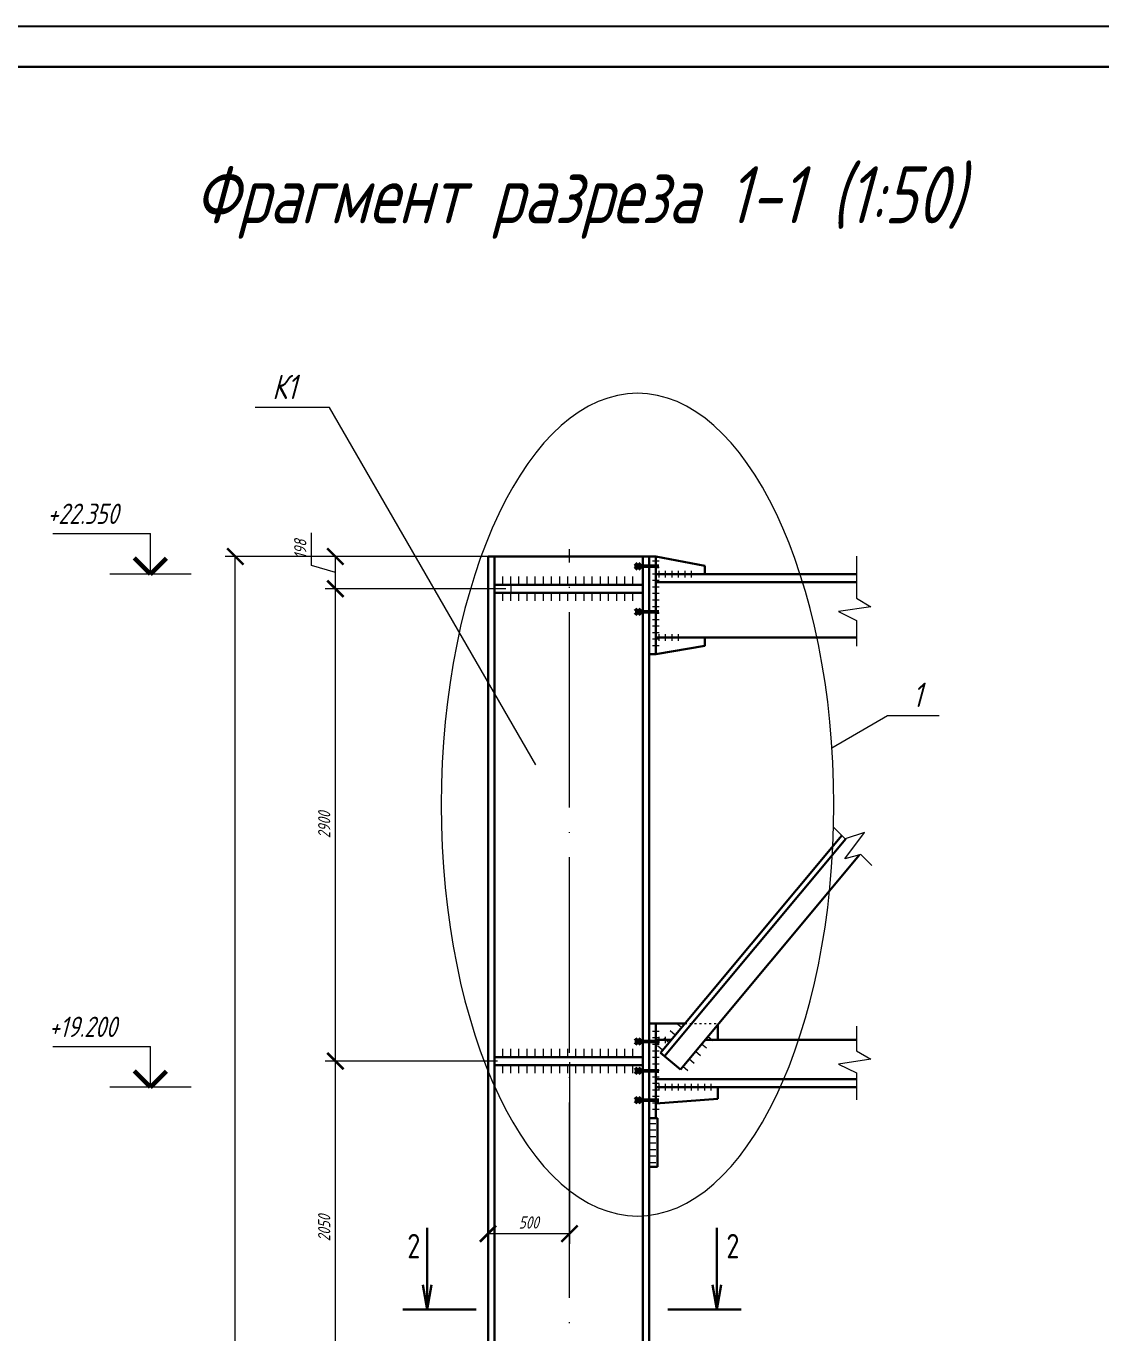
# Model space of a CAD drawing. Header units: millimetres. Extents: x 1665 to 4316, y 443 to 1647.
# Drawn here: x 2126.7 to 2258.6, y 1486.5 to 1647 of the extents above; entities that cross this region are included whole.
import ezdxf

# ---------------------------------------------------------------- set-up
doc = ezdxf.new("R2010")
doc.units = ezdxf.units.MM
doc.linetypes.add('ACAD_ISO03W100', pattern=[30, 12, -18])
doc.linetypes.add('ACAD_ISO04W100', pattern=[30, 24, -3, 0, -3])
doc.layers.get('0').update_dxf_attribs({"lineweight": 18})
doc.styles.get("Standard").update_dxf_attribs({"font": 'romans.shx', "width": 0.75, "oblique": 15, "height": 1.5})
doc.dimstyles.new('ISO-25', dxfattribs={"dimtxt": 1.5, "dimasz": 2, "dimexe": 1.25, "dimexo": 0.625, "dimtad": 1, "dimtxsty": 'Standard', "dimblk": 'ARCHTICK', "dimcen": 2.5, "dimadec": 0, "dimazin": 0, "dimtfac": 1, "dimtmove": 0, "dimatfit": 3, "dimldrblk": 'NONE', "dimfxl": 1, "dimlwd": 18, "dimlwe": 18, "dimarcsym": 0})

# ---------------------------------------------------------------- blocks, each defined once
blk = doc.blocks.new('_ArchTick')
at = {"color": 0, "linetype": 'ByBlock', "const_width": 0.15}
blk.add_lwpolyline([(-0.5, -0.5), (0.5, 0.5)], dxfattribs=at)
blk = doc.blocks.new('*D214')
at = {"color": 0, "lineweight": 18, "transparency": 16777216}
for p, q in [((2183.41, 1520.31), (2183.41, 1497.42)), ((2193.41, 1519.74), (2193.41, 1497.42)), ((2193.41, 1498.67), (2183.41, 1498.67))]:
    blk.add_line(p, q, dxfattribs=at)
at = {"layer": 'Defpoints', "color": 0, "transparency": 16777216}
for p in [(2183.41, 1520.94), (2193.41, 1520.37), (2183.41, 1498.67)]:
    blk.add_point(p, dxfattribs=at)
at = {"color": 0, "lineweight": 18, "transparency": 16777216, "xscale": 2, "yscale": 2, "zscale": 2, "rotation": 180}
blk.add_blockref('_ArchTick', (2183.41, 1498.67), dxfattribs=at)
at = {"color": 0, "lineweight": 18, "transparency": 16777216, "xscale": 2, "yscale": 2, "zscale": 2}
blk.add_blockref('_ArchTick', (2193.41, 1498.67), dxfattribs=at)
at = {"color": 0, "transparency": 16777216, "insert": (2188.41, 1500.05), "char_height": 1.5, "attachment_point": 5}
blk.add_mtext('500', dxfattribs=at)
blk = doc.blocks.new('_None')
blk = doc.blocks.new('*D261')
at = {"color": 0, "lineweight": 18, "transparency": 16777216}
for p, q in [((2184.59, 1519.87), (2163.42, 1519.87)), ((2164.67, 1478.86), (2164.67, 1519.87)), ((2185.49, 1478.86), (2163.42, 1478.86))]:
    blk.add_line(p, q, dxfattribs=at)
at = {"layer": 'Defpoints', "color": 0, "transparency": 16777216}
for p in [(2164.67, 1519.87), (2185.21, 1519.87), (2186.11, 1478.86)]:
    blk.add_point(p, dxfattribs=at)
at = {"color": 0, "lineweight": 18, "transparency": 16777216, "xscale": 2, "yscale": 2, "zscale": 2}
for p, rotation in [((2164.67, 1519.87), 90), ((2164.67, 1478.86), 270)]:
    blk.add_blockref('_ArchTick', p, dxfattribs=dict(at, rotation=rotation))
at = {"color": 0, "transparency": 16777216, "insert": (2163.3, 1499.36), "char_height": 1.5, "attachment_point": 5, "rotation": 90}
blk.add_mtext('2050', dxfattribs=at)
blk = doc.blocks.new('*D262')
at = {"color": 0, "lineweight": 18, "transparency": 16777216}
for p, q in [((2185.59, 1577.87), (2163.42, 1577.87)), ((2164.67, 1519.87), (2164.67, 1577.87)), ((2184.59, 1519.87), (2163.42, 1519.87))]:
    blk.add_line(p, q, dxfattribs=at)
at = {"layer": 'Defpoints', "color": 0, "transparency": 16777216}
for p in [(2164.67, 1577.87), (2186.21, 1577.87), (2185.21, 1519.87)]:
    blk.add_point(p, dxfattribs=at)
at = {"color": 0, "lineweight": 18, "transparency": 16777216, "xscale": 2, "yscale": 2, "zscale": 2}
for p, rotation in [((2164.67, 1577.87), 90), ((2164.67, 1519.87), 270)]:
    blk.add_blockref('_ArchTick', p, dxfattribs=dict(at, rotation=rotation))
at = {"color": 0, "transparency": 16777216, "insert": (2163.3, 1548.87), "char_height": 1.5, "attachment_point": 5, "rotation": 90}
blk.add_mtext('2900', dxfattribs=at)
blk = doc.blocks.new('*D263')
at = {"color": 0, "lineweight": 18, "transparency": 16777216}
for p, q in [((2161.73, 1580.73), (2161.73, 1584.74)), ((2164.67, 1579.85), (2161.73, 1580.73)), ((2189.59, 1581.83), (2163.42, 1581.83)), ((2164.67, 1577.87), (2164.67, 1581.83)), ((2185.59, 1577.87), (2163.42, 1577.87))]:
    blk.add_line(p, q, dxfattribs=at)
at = {"layer": 'Defpoints', "color": 0, "transparency": 16777216}
for p in [(2164.67, 1581.83), (2190.21, 1581.83), (2186.21, 1577.87)]:
    blk.add_point(p, dxfattribs=at)
at = {"color": 0, "lineweight": 18, "transparency": 16777216, "xscale": 2, "yscale": 2, "zscale": 2}
for p, rotation in [((2164.67, 1581.83), 90), ((2164.67, 1577.87), 270)]:
    blk.add_blockref('_ArchTick', p, dxfattribs=dict(at, rotation=rotation))
at = {"color": 0, "transparency": 16777216, "insert": (2160.36, 1582.73), "char_height": 1.5, "attachment_point": 5, "rotation": 90}
blk.add_mtext('198', dxfattribs=at)
blk = doc.blocks.new('*D264')
at = {"color": 0, "lineweight": 18, "transparency": 16777216}
for p, q in [((2182.79, 1581.83), (2151.14, 1581.83)), ((2152.39, 1132.66), (2152.39, 1581.83)), ((2182.79, 1132.66), (2151.14, 1132.66))]:
    blk.add_line(p, q, dxfattribs=at)
at = {"layer": 'Defpoints', "color": 0, "transparency": 16777216}
for p in [(2152.39, 1581.83), (2183.41, 1581.83), (2183.41, 1132.66)]:
    blk.add_point(p, dxfattribs=at)
at = {"color": 0, "lineweight": 18, "transparency": 16777216, "xscale": 2, "yscale": 2, "zscale": 2}
for p, rotation in [((2152.39, 1581.83), 90), ((2152.39, 1132.66), 270)]:
    blk.add_blockref('_ArchTick', p, dxfattribs=dict(at, rotation=rotation))
at = {"color": 0, "transparency": 16777216, "insert": (2151.01, 1357.25), "char_height": 1.5, "attachment_point": 5, "rotation": 90}
blk.add_mtext('22458', dxfattribs=at)

msp = doc.modelspace()

# ---------------------------------------------------------------- linework, layer by layer
at = {"lineweight": -2}
msp.add_line((1665.02, 1646.955), (2506.02, 1646.955), dxfattribs=at)
at = {"lineweight": 30}
for p, q in [((1685.02, 1641.955), (2501.02, 1641.955)), ((2183.411, 1389.465), (2183.411, 1581.831)), ((2183.411, 1581.831), (2203.211, 1581.831)), ((2184.211, 1389.465), (2184.211, 1581.831)), ((2202.411, 1581.831), (2202.411, 1438.865)), ((2203.211, 1581.831), (2203.211, 1438.865)), ((2203.211, 1581.831), (2204.011, 1581.831)), ((2203.211, 1581.831), (2203.211, 1569.831)), ((2204.011, 1581.831), (2204.011, 1569.831)), ((2204.011, 1581.831), (2210.011, 1580.665)), ((2210.011, 1579.665), (2210.011, 1580.665)), ((2204.011, 1579.665), (2228.635, 1579.665)), ((2202.411, 1578.369), (2184.211, 1578.369)), ((2202.411, 1577.369), (2184.211, 1577.369)), ((2204.011, 1578.665), (2228.635, 1578.665)), ((2204.011, 1571.873), (2228.635, 1571.873)), ((2210.011, 1571.873), (2210.011, 1570.873)), ((2204.011, 1569.831), (2203.211, 1569.831)), ((2204.011, 1569.831), (2210.011, 1570.873)), ((2204.587, 1520.891), (2226.839, 1547.576)), ((2205.078, 1520.481), (2227.327, 1547.162)), ((2207.042, 1518.839), (2229.009, 1545.181)), ((2204.011, 1524.471), (2203.211, 1524.471)), ((2203.211, 1524.471), (2203.211, 1512.871)), ((2204.011, 1512.871), (2204.011, 1524.471)), ((2204.011, 1524.471), (2207.572, 1524.471)), ((2211.611, 1524.318), (2211.611, 1522.459)), ((2204.011, 1522.459), (2205.894, 1522.459)), ((2210.061, 1522.459), (2228.635, 1522.459)), ((2202.411, 1520.365), (2184.211, 1520.365)), ((2207.042, 1518.839), (2204.587, 1520.891)), ((2202.411, 1519.365), (2184.211, 1519.365)), ((2204.011, 1517.665), (2228.635, 1517.665)), ((2204.011, 1516.665), (2228.635, 1516.665)), ((2211.611, 1516.665), (2211.611, 1515.219)), ((2211.611, 1515.219), (2204.011, 1514.665)), ((2203.211, 1512.871), (2204.011, 1512.871)), ((2203.211, 1512.871), (2204.211, 1512.871)), ((2204.211, 1512.871), (2204.211, 1506.871)), ((2204.211, 1506.871), (2203.211, 1506.871)), ((2175.957, 1489.373), (2175.957, 1499.373)), ((2211.487, 1489.373), (2211.487, 1499.373)), ((2175.957, 1489.373), (2175.427, 1492.377)), ((2175.957, 1489.373), (2176.486, 1492.377)), ((2211.487, 1489.373), (2210.958, 1492.377)), ((2211.487, 1489.373), (2212.017, 1492.377)), ((2172.957, 1489.373), (2181.957, 1489.373)), ((2205.487, 1489.373), (2214.487, 1489.373))]:
    msp.add_line(p, q, dxfattribs=at)
for p, q in [((2163.941, 1600.135), (2154.816, 1600.135)), ((2189.265, 1556.236), (2163.941, 1600.135)), ((2129.982, 1584.665), (2141.982, 1584.665)), ((2141.982, 1579.665), (2141.982, 1584.665)), ((2204.411, 1581.265), (2203.611, 1581.265)), ((2228.635, 1581.87), (2228.635, 1576.694)), ((2146.982, 1579.665), (2136.982, 1579.665)), ((2185.211, 1578.369), (2185.211, 1579.369)), ((2186.211, 1578.369), (2186.211, 1579.369)), ((2187.211, 1578.369), (2187.211, 1579.369)), ((2188.211, 1578.369), (2188.211, 1579.369)), ((2189.211, 1578.369), (2189.211, 1579.369)), ((2190.211, 1578.369), (2190.211, 1579.369)), ((2191.211, 1578.369), (2191.211, 1579.369)), ((2192.211, 1578.369), (2192.211, 1579.369)), ((2193.211, 1578.369), (2193.211, 1579.369)), ((2194.211, 1578.369), (2194.211, 1579.369)), ((2195.211, 1578.369), (2195.211, 1579.369)), ((2196.211, 1578.369), (2196.211, 1579.369)), ((2197.211, 1578.369), (2197.211, 1579.369)), ((2198.211, 1578.369), (2198.211, 1579.369)), ((2199.211, 1578.369), (2199.211, 1579.369)), ((2200.211, 1578.369), (2200.211, 1579.369)), ((2201.211, 1578.369), (2201.211, 1579.369)), ((2204.411, 1580.465), (2203.611, 1580.465)), ((2204.411, 1579.665), (2203.611, 1579.665)), ((2204.411, 1579.265), (2204.411, 1580.065)), ((2205.211, 1579.265), (2205.211, 1580.065)), ((2206.011, 1579.265), (2206.011, 1580.065)), ((2206.811, 1579.265), (2206.811, 1580.065)), ((2207.611, 1579.265), (2207.611, 1580.065)), ((2208.411, 1579.265), (2208.411, 1580.065)), ((2185.211, 1576.369), (2185.211, 1577.369)), ((2186.211, 1578.369), (2186.211, 1577.369)), ((2186.211, 1576.369), (2186.211, 1577.369)), ((2187.211, 1576.369), (2187.211, 1577.369)), ((2188.211, 1576.369), (2188.211, 1577.369)), ((2189.211, 1576.369), (2189.211, 1577.369)), ((2190.211, 1576.369), (2190.211, 1577.369)), ((2191.211, 1576.369), (2191.211, 1577.369)), ((2192.211, 1576.369), (2192.211, 1577.369)), ((2193.211, 1576.369), (2193.211, 1577.369)), ((2194.211, 1576.369), (2194.211, 1577.369)), ((2195.211, 1576.369), (2195.211, 1577.369)), ((2196.211, 1576.369), (2196.211, 1577.369)), ((2197.211, 1576.369), (2197.211, 1577.369)), ((2198.211, 1576.369), (2198.211, 1577.369)), ((2199.211, 1576.369), (2199.211, 1577.369)), ((2200.211, 1576.369), (2200.211, 1577.369)), ((2201.211, 1576.369), (2201.211, 1577.369)), ((2204.411, 1578.865), (2203.611, 1578.865)), ((2204.411, 1578.065), (2203.611, 1578.065)), ((2204.411, 1577.265), (2203.611, 1577.265)), ((2204.411, 1576.465), (2203.611, 1576.465)), ((2228.635, 1576.694), (2230.397, 1575.659)), ((2204.411, 1575.665), (2203.611, 1575.665)), ((2204.411, 1574.865), (2203.611, 1574.865)), ((2230.397, 1575.659), (2226.425, 1575.083)), ((2226.425, 1575.083), (2228.635, 1573.985)), ((2204.411, 1574.065), (2203.611, 1574.065)), ((2204.411, 1573.265), (2203.611, 1573.265)), ((2228.635, 1573.985), (2228.635, 1570.821)), ((2204.411, 1572.465), (2203.611, 1572.465)), ((2204.411, 1571.665), (2203.611, 1571.665)), ((2204.411, 1571.473), (2204.411, 1572.273)), ((2205.211, 1571.473), (2205.211, 1572.273)), ((2206.011, 1571.473), (2206.011, 1572.273)), ((2206.811, 1571.473), (2206.811, 1572.273)), ((2204.411, 1570.865), (2203.611, 1570.865)), ((2225.635, 1558.349), (2232.462, 1562.322)), ((2232.462, 1562.322), (2238.797, 1562.322)), ((2227.272, 1547.143), (2225.806, 1548.609)), ((2227.21, 1544.714), (2229.612, 1547.929)), ((2229.612, 1547.929), (2227.272, 1547.143)), ((2229.188, 1545.228), (2227.21, 1544.714)), ((2230.538, 1543.877), (2229.188, 1545.228)), ((2207.156, 1523.972), (2206.543, 1524.486)), ((2204.411, 1523.505), (2203.611, 1523.505)), ((2204.411, 1522.059), (2204.411, 1522.859)), ((2205.211, 1522.059), (2205.211, 1522.859)), ((2206.388, 1523.051), (2205.775, 1523.565)), ((2211.016, 1522.355), (2210.403, 1522.869)), ((2228.635, 1524.175), (2228.635, 1521.117)), ((2129.982, 1521.665), (2141.982, 1521.665)), ((2141.982, 1516.665), (2141.982, 1521.665)), ((2185.211, 1520.365), (2185.211, 1521.365)), ((2186.211, 1520.365), (2186.211, 1521.365)), ((2187.211, 1520.365), (2187.211, 1521.365)), ((2188.211, 1520.365), (2188.211, 1521.365)), ((2189.211, 1520.365), (2189.211, 1521.365)), ((2190.211, 1520.365), (2190.211, 1521.365)), ((2191.211, 1520.365), (2191.211, 1521.365)), ((2192.211, 1520.365), (2192.211, 1521.365)), ((2193.211, 1520.365), (2193.211, 1521.365)), ((2194.211, 1520.365), (2194.211, 1521.365)), ((2195.211, 1520.365), (2195.211, 1521.365)), ((2196.211, 1520.365), (2196.211, 1521.365)), ((2197.211, 1520.365), (2197.211, 1521.365)), ((2198.211, 1520.365), (2198.211, 1521.365)), ((2199.211, 1520.365), (2199.211, 1521.365)), ((2200.211, 1520.365), (2200.211, 1521.365)), ((2201.211, 1520.365), (2201.211, 1521.365)), ((2204.411, 1522.705), (2203.611, 1522.705)), ((2204.411, 1521.905), (2203.611, 1521.905)), ((2204.851, 1521.207), (2204.238, 1521.722)), ((2205.619, 1522.129), (2205.006, 1522.643)), ((2210.247, 1521.433), (2209.635, 1521.948)), ((2204.411, 1521.105), (2203.611, 1521.105)), ((2204.411, 1520.305), (2203.611, 1520.305)), ((2208.71, 1519.59), (2208.097, 1520.104)), ((2209.479, 1520.512), (2208.866, 1521.026)), ((2230.397, 1520.082), (2226.425, 1519.506)), ((2228.635, 1521.117), (2230.397, 1520.082)), ((2185.211, 1518.365), (2185.211, 1519.365)), ((2186.211, 1518.365), (2186.211, 1519.365)), ((2187.211, 1518.365), (2187.211, 1519.365)), ((2188.211, 1518.365), (2188.211, 1519.365)), ((2189.211, 1518.365), (2189.211, 1519.365)), ((2190.211, 1518.365), (2190.211, 1519.365)), ((2191.211, 1518.365), (2191.211, 1519.365)), ((2192.211, 1518.365), (2192.211, 1519.365)), ((2193.211, 1518.365), (2193.211, 1519.365)), ((2194.211, 1518.365), (2194.211, 1519.365)), ((2195.211, 1518.365), (2195.211, 1519.365)), ((2196.211, 1518.365), (2196.211, 1519.365)), ((2197.211, 1518.365), (2197.211, 1519.365)), ((2198.211, 1518.365), (2198.211, 1519.365)), ((2199.211, 1518.365), (2199.211, 1519.365)), ((2200.211, 1518.365), (2200.211, 1519.365)), ((2201.211, 1518.365), (2201.211, 1519.365)), ((2204.411, 1519.505), (2203.611, 1519.505)), ((2204.411, 1518.705), (2203.611, 1518.705)), ((2207.942, 1518.669), (2207.329, 1519.183)), ((2226.425, 1519.506), (2228.635, 1518.408)), ((2228.635, 1518.408), (2228.635, 1515.116)), ((2146.982, 1516.665), (2136.982, 1516.665)), ((2204.411, 1517.905), (2203.611, 1517.905)), ((2204.411, 1517.105), (2203.611, 1517.105)), ((2204.411, 1516.265), (2204.411, 1517.065)), ((2205.211, 1516.265), (2205.211, 1517.065)), ((2206.011, 1516.265), (2206.011, 1517.065)), ((2206.811, 1516.265), (2206.811, 1517.065)), ((2207.611, 1516.265), (2207.611, 1517.065)), ((2208.411, 1516.265), (2208.411, 1517.065)), ((2209.211, 1516.265), (2209.211, 1517.065)), ((2210.011, 1516.265), (2210.011, 1517.065)), ((2210.811, 1516.265), (2210.811, 1517.065)), ((2204.411, 1516.305), (2203.611, 1516.305)), ((2204.411, 1515.505), (2203.611, 1515.505)), ((2204.411, 1514.705), (2203.611, 1514.705)), ((2204.411, 1513.905), (2203.611, 1513.905)), ((2204.011, 1512.171), (2203.211, 1512.171)), ((2204.011, 1511.371), (2203.211, 1511.371)), ((2204.011, 1510.571), (2203.211, 1510.571)), ((2204.011, 1509.771), (2203.211, 1509.771)), ((2204.011, 1508.971), (2203.211, 1508.971)), ((2204.011, 1508.171), (2203.211, 1508.171)), ((2204.011, 1507.371), (2203.211, 1507.371))]:
    msp.add_line(p, q)
at = {"linetype": 'ACAD_ISO04W100'}
msp.add_line((2193.411, 1099.492), (2193.411, 1582.725), dxfattribs=at)
at = {"lineweight": 60}
for p, q in [((2141.982, 1579.665), (2140.002, 1581.644)), ((2141.982, 1579.665), (2143.962, 1581.644)), ((2141.982, 1516.665), (2140.002, 1518.644)), ((2141.982, 1516.665), (2143.962, 1518.644))]:
    msp.add_line(p, q, dxfattribs=at)
at = {"lineweight": 50}
for p, q in [((2201.404, 1580.631), (2204.34, 1580.631)), ((2201.471, 1580.277), (2202.178, 1580.984)), ((2201.471, 1580.984), (2202.178, 1580.277)), ((2202.277, 1580.882), (2202.277, 1580.368)), ((2204.158, 1580.835), (2204.158, 1580.399)), ((2201.471, 1574.677), (2202.178, 1575.384)), ((2201.471, 1575.384), (2202.178, 1574.677)), ((2201.485, 1575.031), (2204.34, 1575.031)), ((2202.277, 1575.282), (2202.277, 1574.768)), ((2204.158, 1575.235), (2204.158, 1574.799)), ((2201.443, 1522.271), (2204.34, 1522.271)), ((2201.471, 1521.917), (2202.178, 1522.624)), ((2201.471, 1522.624), (2202.178, 1521.917)), ((2202.277, 1522.522), (2202.277, 1522.008)), ((2204.158, 1522.475), (2204.158, 1522.039)), ((2201.448, 1518.671), (2204.34, 1518.671)), ((2201.471, 1518.317), (2202.178, 1519.024)), ((2201.471, 1519.024), (2202.178, 1518.317)), ((2202.277, 1518.922), (2202.277, 1518.408)), ((2204.158, 1518.875), (2204.158, 1518.439)), ((2201.431, 1515.071), (2204.34, 1515.071)), ((2201.471, 1514.717), (2202.178, 1515.424)), ((2201.471, 1515.424), (2202.178, 1514.717)), ((2202.277, 1515.322), (2202.277, 1514.808)), ((2204.158, 1515.275), (2204.158, 1514.839))]:
    msp.add_line(p, q, dxfattribs=at)
at = {"linetype": 'ACAD_ISO03W100', "ltscale": 0.02}
msp.add_line((2207.572, 1524.471), (2211.611, 1524.471), dxfattribs=at)
at = {"lineweight": 20}
msp.add_line((2211.611, 1524.471), (2211.611, 1524.318), dxfattribs=at)
at = {"extrusion": (0, 0, -1)}
msp.add_ellipse((2201.771, 1551.353), major_axis=(0, -50.516), ratio=0.4770136, dxfattribs=at)

# ---------------------------------------------------------------- texts
for s, width, insert, char_height, attachment_point in [('Фрагмент разреза 1-1 (1:50)', 137.40906, (2147.299, 1629.746), 7, 1), ('К1', 5.08103, (2158.401, 1602.65), 3, 5), ('+22.350', 12.23031, (2133.672, 1587.075), 2.5, 5), ('1', 5.08103, (2236.11, 1564.837), 3, 5), ('+19.200', 12.23031, (2133.672, 1524.075), 2.5, 5), ('{\\Q0;2}', 2.98274, (2173.502, 1498.648), 3, 1), ('{\\Q0;2}', 2.98274, (2212.676, 1498.648), 3, 1)]:
    msp.add_mtext_dynamic_manual_height_columns(s, width=width, gutter_width=7.5, heights=[0], dxfattribs=dict(insert=insert, char_height=char_height, attachment_point=attachment_point))

# ---------------------------------------------------------------- dimensions: what is measured, and where the dimension line sits
for base, p1, p2, text, picture, middle in [((2164.671, 1581.831), (2186.211, 1577.869), (2190.211, 1581.831), '198', '*D263', (2160.359, 1581.356)), ((2164.671, 1577.869), (2185.211, 1519.865), (2186.211, 1577.869), '2900', '*D262', (2163.296, 1548.867)), ((2164.671, 1519.865), (2186.111, 1478.865), (2185.211, 1519.865), '2050', '*D261', (2163.296, 1499.365))]:
    dim = msp.add_linear_dim(base=base, p1=p1, p2=p2, angle=90, text=text, dimstyle='ISO-25', override={"dimtmove": 1})
    dim.commit()
    dim.dimension.update_dxf_attribs({"geometry": picture, "text_midpoint": middle})
dim = msp.add_linear_dim(base=(2152.389, 1581.831), p1=(2183.411, 1132.665), p2=(2183.411, 1581.831), angle=90, text='22458', dimstyle='ISO-25')
dim.commit()
dim.dimension.update_dxf_attribs({"geometry": '*D264', "text_midpoint": (2151.014, 1357.248)})
dim = msp.add_linear_dim(base=(2183.411, 1498.674), p1=(2193.411, 1520.365), p2=(2183.411, 1520.935), text='500', dimstyle='ISO-25')
dim.commit()
dim.dimension.update_dxf_attribs({"geometry": '*D214', "text_midpoint": (2188.411, 1500.049)})

doc.saveas('drawing.dxf')
